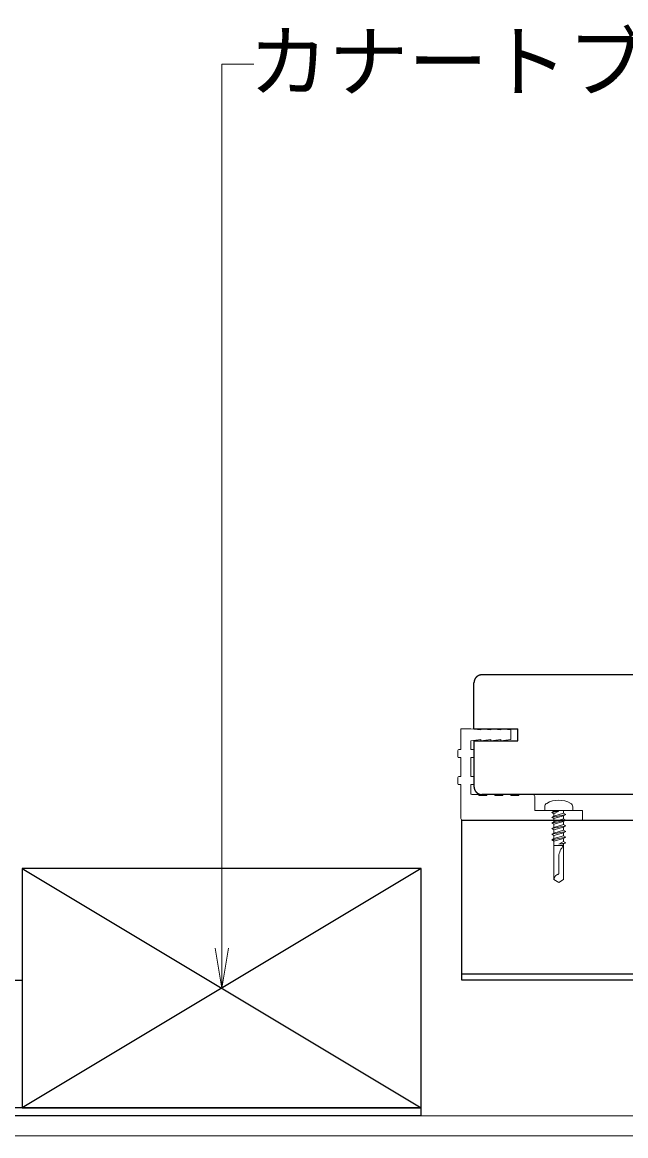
# Model space of a CAD drawing. Units: millimetres, scale not verified. Extents: x -3038 to 3038, y -2115 to 2115.
# Drawn here: x 206.3 to 357.5, y -59.1 to 220 of the extents above; entities that cross this region are included whole.
import ezdxf
from ezdxf.enums import TextEntityAlignment as Align

# ---------------------------------------------------------------- set-up
doc = ezdxf.new("R2010")
doc.units = ezdxf.units.MM
doc.header["$LTSCALE"] = 5
for name, color, linetype, lineweight in [('0-0_0', 7, 'Continuous', 18), ('0-3_防水層', 4, 'Continuous', 18), ('1-2_固定金具', 7, 'Continuous', 18), ('1-7__U+FF8A_U+FF6F_U+FF81___1', 8, 'Continuous', 18)]:
    doc.layers.add(name, color=color, linetype=linetype, lineweight=lineweight)
for name, color, linetype in [('0-B__U+FF76_U+FF85_U+FF70_U+FF84_U+FF7C_U+FF6C_U+FF6F_U+FF84', 7, 'Continuous'), ('0-D__U+FF76_U+FF85_U+FF70_U+FF84_U+FF78_U+FF9E_U+FF98_U+FF70_U+FF9D_U+FF8B_U+FF9E_U+FF7D_U+FF9E_基盤', 7, 'Continuous'), ('0-F__U+FF76_U+FF85_U+FF70_U+FF84_U+FF8C_U+FF9E_U+FF9B_U+FF6F_U+FF78', 7, 'Continuous'), ('1-0_天然木', 7, 'Continuous'), ('1-1_根太鋼', 7, 'Continuous')]:
    doc.layers.add(name, color=color, linetype=linetype)
doc.styles.add('ＭＳ ゴシック', font='')
doc.styles.get('ＭＳ ゴシック').set_extended_font_data('MS Gothic')

# ---------------------------------------------------------------- blocks, each defined once
blk = doc.blocks.new('_OPEN')
at = {"layer": '0-0_0'}
blk.add_line((-1, 0.1667), (0, 0), dxfattribs=at)
blk.add_lwpolyline([(-1, -0.1667), (0, 0), (-1, 0)], dxfattribs=at)
blk = doc.blocks.new('U55')
at = {"layer": '1-7__U+FF8A_U+FF6F_U+FF81___1'}
for p, q in [((3293.792, 2324.494), (3301.792, 2324.494)), ((3293.792, 2102.936), (3293.792, 2324.494))]:
    blk.add_line(p, q, dxfattribs=at)
at = {"layer": '1-7__U+FF8A_U+FF6F_U+FF81___1', "xscale": 10, "yscale": 10, "rotation": 270}
blk.add_blockref('_OPEN', (3293.792, 2092.936), dxfattribs=at)
at = {"layer": '1-7__U+FF8A_U+FF6F_U+FF81___1', "color": 7, "style": 'ＭＳ ゴシック'}
blk.add_text('カナートブロック', height=14.66, dxfattribs=at).set_placement((3300.544, 2313.428), align=Align.BOTTOM_LEFT)

msp = doc.modelspace()

# ---------------------------------------------------------------- linework, layer by layer
at = {"layer": '0-3_防水層'}
for p, q in [((718.587, -54.064), (-793.708, -54.064)), ((718.587, -59.064), (-793.708, -59.064))]:
    msp.add_line(p, q, dxfattribs=at)
at = {"layer": '0-B__U+FF76_U+FF85_U+FF70_U+FF84_U+FF7C_U+FF6C_U+FF6F_U+FF84'}
for p, q in [((306.292, -52.064), (-793.708, -52.064)), ((306.292, -54.064), (306.292, -52.064)), ((306.292, -54.064), (-793.708, -54.064))]:
    msp.add_line(p, q, dxfattribs=at)
at = {"layer": '0-D__U+FF76_U+FF85_U+FF70_U+FF84_U+FF78_U+FF9E_U+FF98_U+FF70_U+FF9D_U+FF8B_U+FF9E_U+FF7D_U+FF9E_基盤'}
msp.add_line((-293.708, -20.064), (206.292, -20.064), dxfattribs=at)
msp.add_lwpolyline([(206.292, -20.064), (206.292, -52.064), (-293.708, -52.064)], dxfattribs=at)
at = {"layer": '0-F__U+FF76_U+FF85_U+FF70_U+FF84_U+FF8C_U+FF9E_U+FF9B_U+FF6F_U+FF78'}
for p, q in [((206.292, 7.936), (306.292, -52.064)), ((206.292, 7.936), (206.292, -52.064)), ((306.292, 7.936), (206.292, 7.936)), ((206.292, -52.064), (306.292, -52.064))]:
    msp.add_line(p, q, dxfattribs=at)
msp.add_lwpolyline([(306.292, -52.064), (306.292, 7.936), (206.292, -52.064)], dxfattribs=at)
at = {"layer": '1-0_天然木'}
for p, q in [((447.457, 56.428), (321.51, 56.428)), ((319.511, 42.933), (319.511, 54.429)), ((319.511, 42.933), (330.506, 42.933)), ((330.506, 39.935), (330.506, 42.933)), ((319.511, 39.935), (330.506, 39.935)), ((319.511, 39.935), (319.511, 28.439)), ((447.457, 26.44), (321.51, 26.44))]:
    msp.add_line(p, q, dxfattribs=at)
for points in [[(320.59, 56.2), (320.57, 56.19), (320.55, 56.18), (320.52, 56.17), (320.5, 56.16), (320.48, 56.14), (320.46, 56.13), (320.44, 56.12), (320.42, 56.1), (320.4, 56.09), (320.38, 56.08), (320.36, 56.06), (320.34, 56.05), (320.32, 56.03), (320.3, 56.02), (320.28, 56), (320.26, 55.99), (320.24, 55.97), (320.22, 55.96), (320.2, 55.94), (320.19, 55.93), (320.17, 55.91), (320.15, 55.89), (320.13, 55.88), (320.11, 55.86), (320.1, 55.84), (320.08, 55.82), (320.06, 55.81), (320.05, 55.79), (320.03, 55.77), (320.01, 55.75), (320, 55.73), (319.98, 55.72), (319.96, 55.7), (319.95, 55.68), (319.93, 55.66), (319.92, 55.64), (319.9, 55.62), (319.89, 55.6), (319.88, 55.58)], [(321.51, 56.43), (321.49, 56.43), (321.46, 56.43), (321.44, 56.43), (321.41, 56.43), (321.39, 56.42), (321.36, 56.42), (321.34, 56.42), (321.31, 56.42), (321.29, 56.42), (321.27, 56.41), (321.24, 56.41), (321.22, 56.41), (321.19, 56.4), (321.17, 56.4), (321.14, 56.39), (321.12, 56.39), (321.1, 56.38), (321.07, 56.38), (321.05, 56.37), (321.02, 56.37), (321, 56.36), (320.98, 56.36), (320.95, 56.35), (320.93, 56.34), (320.91, 56.33), (320.88, 56.33), (320.86, 56.32), (320.84, 56.31), (320.81, 56.3), (320.79, 56.29), (320.77, 56.28), (320.75, 56.28), (320.72, 56.27), (320.7, 56.26), (320.68, 56.25), (320.66, 56.24), (320.63, 56.23), (320.61, 56.21), (320.59, 56.2)], [(319.53, 54.7), (319.53, 54.67), (319.52, 54.65), (319.52, 54.62), (319.52, 54.6), (319.52, 54.58), (319.51, 54.55), (319.51, 54.53), (319.51, 54.5), (319.51, 54.48), (319.51, 54.45), (319.51, 54.43)], [(319.88, 55.58), (319.86, 55.56), (319.85, 55.54), (319.83, 55.52), (319.82, 55.5), (319.81, 55.48), (319.8, 55.46), (319.78, 55.44), (319.77, 55.41), (319.76, 55.39), (319.75, 55.37), (319.74, 55.35), (319.72, 55.33), (319.71, 55.31), (319.7, 55.28), (319.69, 55.26), (319.68, 55.24), (319.67, 55.22), (319.66, 55.19), (319.65, 55.17), (319.65, 55.15), (319.64, 55.13), (319.63, 55.1), (319.62, 55.08), (319.61, 55.06), (319.6, 55.03), (319.6, 55.01), (319.59, 54.99), (319.58, 54.96), (319.58, 54.94), (319.57, 54.91), (319.57, 54.89), (319.56, 54.87), (319.55, 54.84), (319.55, 54.82), (319.54, 54.79), (319.54, 54.77), (319.54, 54.75), (319.53, 54.72), (319.53, 54.7)], [(319.51, 28.44), (319.51, 28.41), (319.51, 28.39), (319.51, 28.37), (319.51, 28.34), (319.51, 28.32), (319.52, 28.29), (319.52, 28.27), (319.52, 28.24), (319.52, 28.22), (319.53, 28.19), (319.53, 28.17), (319.53, 28.15), (319.54, 28.12), (319.54, 28.1), (319.54, 28.07), (319.55, 28.05), (319.55, 28.03), (319.56, 28), (319.57, 27.98), (319.57, 27.95), (319.58, 27.93), (319.58, 27.91), (319.59, 27.88), (319.6, 27.86), (319.6, 27.84), (319.61, 27.81), (319.62, 27.79), (319.63, 27.77), (319.64, 27.74), (319.65, 27.72), (319.65, 27.7), (319.66, 27.67), (319.67, 27.65), (319.68, 27.63), (319.69, 27.61), (319.7, 27.58), (319.71, 27.56), (319.72, 27.54), (319.74, 27.52)], [(319.74, 27.52), (319.75, 27.5), (319.76, 27.48), (319.77, 27.45), (319.78, 27.43), (319.8, 27.41), (319.81, 27.39), (319.82, 27.37), (319.83, 27.35), (319.85, 27.33), (319.86, 27.31), (319.88, 27.29), (319.89, 27.27), (319.9, 27.25), (319.92, 27.23), (319.93, 27.21), (319.95, 27.19), (319.96, 27.17), (319.98, 27.15), (320, 27.13), (320.01, 27.12), (320.03, 27.1), (320.05, 27.08), (320.06, 27.06), (320.08, 27.04), (320.1, 27.03), (320.11, 27.01), (320.13, 26.99), (320.15, 26.97), (320.17, 26.96), (320.19, 26.94), (320.2, 26.93), (320.22, 26.91), (320.24, 26.89), (320.26, 26.88), (320.28, 26.86), (320.3, 26.85), (320.32, 26.83), (320.34, 26.82), (320.36, 26.81)], [(320.36, 26.81), (320.38, 26.79), (320.4, 26.78), (320.42, 26.76), (320.44, 26.75), (320.46, 26.74), (320.48, 26.72), (320.5, 26.71), (320.52, 26.7), (320.55, 26.69), (320.57, 26.68), (320.59, 26.66), (320.61, 26.65), (320.63, 26.64), (320.66, 26.63), (320.68, 26.62), (320.7, 26.61), (320.72, 26.6), (320.75, 26.59), (320.77, 26.58), (320.79, 26.57), (320.81, 26.57), (320.84, 26.56), (320.86, 26.55), (320.88, 26.54), (320.91, 26.53), (320.93, 26.53), (320.95, 26.52), (320.98, 26.51), (321, 26.51), (321.02, 26.5), (321.05, 26.49), (321.07, 26.49), (321.1, 26.48), (321.12, 26.48), (321.14, 26.47), (321.17, 26.47), (321.19, 26.47), (321.22, 26.46), (321.24, 26.46)], [(321.24, 26.46), (321.27, 26.46), (321.29, 26.45), (321.31, 26.45), (321.34, 26.45), (321.36, 26.45), (321.39, 26.44), (321.41, 26.44), (321.44, 26.44), (321.46, 26.44), (321.49, 26.44), (321.51, 26.44)]]:
    msp.add_lwpolyline(points, dxfattribs=at)
at = {"layer": '1-1_根太鋼'}
for p, q in [((316.485, -20.064), (316.485, 19.935)), ((719.796, 19.935), (316.485, 19.935)), ((316.485, -18.464), (719.796, -18.464)), ((719.796, -20.064), (316.485, -20.064))]:
    msp.add_line(p, q, dxfattribs=at)
at = {"layer": '1-2_固定金具'}
for p, q in [((316.247, 42.933), (318.747, 42.933)), ((316.247, 42.933), (316.247, 37.683)), ((315.497, 35.883), (315.497, 37.483)), ((315.697, 37.683), (316.247, 37.683)), ((319.496, 35.883), (319.496, 37.483)), ((315.697, 35.683), (316.247, 35.683)), ((316.247, 35.683), (316.247, 30.933)), ((319.297, 35.683), (318.747, 35.683)), ((315.497, 30.733), (315.497, 29.133)), ((315.697, 30.933), (316.247, 30.933)), ((319.496, 29.133), (319.496, 30.733)), ((315.697, 28.933), (316.247, 28.933)), ((316.247, 20.433), (316.247, 28.933)), ((318.747, 26.633), (318.747, 28.933)), ((319.297, 28.933), (318.747, 28.933)), ((318.947, 26.433), (320.746, 26.433)), ((334.746, 25.933), (334.746, 22.433)), ((337.256, 22.432), (337.256, 23.362)), ((339.556, 22.432), (339.556, 22.237)), ((341.956, 22.432), (341.956, 21.732)), ((340.756, 22.272), (339.006, 21.919)), ((339.006, 21.919), (339.556, 22.237)), ((339.006, 21.919), (339.556, 21.601)), ((339.006, 20.709), (342.506, 21.415)), ((339.006, 20.709), (339.556, 21.027)), ((339.006, 20.709), (339.556, 20.391)), ((339.006, 19.298), (342.506, 20.003)), ((339.006, 19.298), (339.556, 19.615)), ((339.556, 21.601), (340.756, 22.272)), ((339.556, 22.237), (340.756, 22.272)), ((339.556, 21.027), (341.956, 21.732)), ((339.556, 21.601), (339.556, 21.205)), ((339.556, 21.205), (339.556, 21.027)), ((339.556, 20.391), (341.956, 21.097)), ((339.556, 20.391), (339.556, 19.615)), ((339.556, 19.615), (341.956, 20.321)), ((339.556, 18.98), (341.956, 19.686)), ((341.956, 21.732), (342.506, 21.415)), ((341.956, 21.097), (342.506, 21.415)), ((341.956, 20.321), (341.956, 21.097)), ((341.956, 18.91), (341.956, 19.686)), ((339.006, 19.298), (339.556, 18.98)), ((339.006, 17.887), (342.506, 18.592)), ((339.006, 17.887), (339.556, 18.204)), ((339.006, 16.476), (342.506, 17.181)), ((339.006, 16.476), (339.556, 16.793)), ((339.556, 18.98), (339.556, 18.204)), ((339.556, 18.204), (341.956, 18.91)), ((339.556, 17.569), (339.556, 16.793)), ((339.556, 16.793), (341.956, 17.499)), ((339.556, 16.158), (341.956, 16.864)), ((341.956, 18.91), (342.506, 18.592)), ((342.506, 18.592), (341.956, 18.275)), ((341.956, 17.499), (341.956, 18.275)), ((341.956, 16.864), (341.956, 16.088)), ((339.006, 16.476), (339.556, 16.158)), ((339.006, 15.065), (342.506, 15.77)), ((339.006, 15.065), (339.556, 15.382)), ((339.006, 15.065), (339.556, 14.747)), ((339.556, 16.158), (339.556, 5.12)), ((339.556, 15.382), (341.956, 16.088)), ((339.556, 14.747), (341.956, 15.453)), ((340.756, 14.006), (341.956, 14.677)), ((340.756, 14.006), (342.506, 14.359)), ((340.756, 14.006), (341.956, 14.042)), ((341.956, 15.453), (341.956, 14.677)), ((341.956, 14.042), (341.956, 5.124)), ((341.956, 13.632), (339.556, 13.632)), ((340.756, 10.959), (340.756, 6.557)), ((340.753, 4.429), (339.553, 5.122)), ((340.753, 4.429), (341.953, 5.122))]:
    msp.add_line(p, q, dxfattribs=at)
for points in [[(319.297, 37.683), (318.747, 37.683), (318.747, 39.933), (321.246, 40.233), (321.246, 39.933), (323.746, 40.233), (323.746, 39.933), (326.246, 40.233), (326.246, 39.933), (328.746, 40.233), (328.746, 42.633), (326.246, 42.933), (326.246, 42.633), (323.746, 42.933), (323.746, 42.633), (321.246, 42.933), (321.246, 42.633), (318.747, 42.933)], [(319.297, 30.933), (318.747, 30.933), (318.747, 35.683)], [(334.246, 26.433), (330.746, 26.433), (330.746, 26.183), (328.746, 26.183), (328.746, 26.433), (326.746, 26.433), (326.746, 26.183), (324.746, 26.183), (324.746, 26.433), (322.746, 26.433), (322.746, 26.183), (320.746, 26.183), (320.746, 26.433)], [(316.747, 19.933), (346.746, 19.933), (346.746, 22.433), (334.746, 22.433)], [(337.256, 22.432), (344.256, 22.432), (344.256, 23.362)], [(341.956, 20.321), (342.506, 20.003), (341.956, 19.686)], [(339.006, 17.887), (339.556, 17.569), (341.956, 18.275)], [(341.956, 17.499), (342.506, 17.181), (341.956, 16.864)], [(341.956, 16.088), (342.506, 15.77), (341.956, 15.453)], [(341.956, 14.677), (342.506, 14.359), (341.956, 14.042)], [(340.755, 6.486), (340.711, 6.48), (340.668, 6.471), (340.624, 6.462), (340.58, 6.45), (340.537, 6.437), (340.494, 6.423), (340.451, 6.406), (340.408, 6.389), (340.365, 6.369), (340.323, 6.348), (340.282, 6.325), (340.24, 6.3), (340.2, 6.274), (340.16, 6.247), (340.121, 6.217), (340.082, 6.186), (340.045, 6.154), (340.008, 6.12), (339.972, 6.085), (339.938, 6.048), (339.904, 6.01), (339.872, 5.971), (339.841, 5.931), (339.812, 5.889), (339.783, 5.847), (339.757, 5.804), (339.732, 5.76), (339.708, 5.715), (339.687, 5.67), (339.667, 5.625), (339.648, 5.579), (339.632, 5.533), (339.617, 5.487), (339.604, 5.441), (339.592, 5.395), (339.583, 5.35), (339.575, 5.305), (339.569, 5.261), (339.564, 5.219)], [(339.564, 5.219), (339.561, 5.177), (339.559, 5.137)]]:
    msp.add_lwpolyline(points, dxfattribs=at)
for centre, radius, start, end in [((315.697, 37.483), 0.2, 90, 180), ((319.297, 37.483), 0.2, 0, 90), ((315.697, 35.883), 0.2, 180, 270), ((319.297, 35.883), 0.2, 270, 0), ((315.697, 30.733), 0.2, 90, 180), ((319.297, 30.733), 0.2, 0, 90), ((315.697, 29.133), 0.2, 180, 270), ((319.297, 29.133), 0.2, 270, 0), ((318.947, 26.633), 0.2, 180, 270), ((334.246, 25.933), 0.5, 0, 90), ((338.256, 23.362), 1, 120, 180), ((340.756, 19.032), 6, 60, 120), ((343.256, 23.362), 1, 0, 60), ((316.747, 20.433), 0.5, 180, 270), ((345.281, 10.538), 4.541, 137.0538, 175.02122)]:
    msp.add_arc(centre, radius, start, end, dxfattribs=at)

# ---------------------------------------------------------------- block references
at = {"layer": '0-0_0'}
msp.add_blockref('U55', (-3037.5, -2115), dxfattribs=at)

doc.saveas('drawing.dxf')
